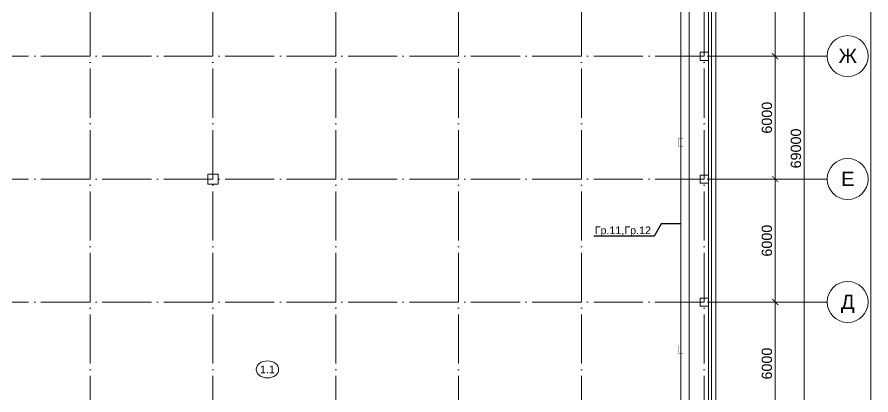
# Model space of a CAD drawing. Header units: millimetres. Extents: x -7047 to 653546, y -441812 to -147059.
# Drawn here: x 239823 to 281523, y -267254 to -248814 of the extents above; entities that cross this region are included whole.
import ezdxf
from ezdxf import colors
from ezdxf.entities.mleader import LeaderData, LeaderLine
from ezdxf.enums import TextEntityAlignment as Align
from ezdxf.math import Vec2, Vec3

# ---------------------------------------------------------------- set-up
doc = ezdxf.new("R2010")
doc.units = ezdxf.units.MM
doc.header["$PDMODE"] = 3
doc.linetypes.add('ACAD_ISO04W100', pattern=[30, 24, -3, 0, -3])
doc.linetypes.add('PHANTOM2', pattern=[31.75, 15.875, -3.175, 3.175, -3.175, 3.175, -3.175])
for name, color, linetype, lineweight in [('$Osveshenie', 240, 'Continuous', 15), ('$Оbорудование', 173, 'Continuous', 20), ('1-Колонна', 244, 'Continuous', 60), ('1-Номр помещения', 173, 'Continuous', 20), ('1-Размеры', 251, 'Continuous', 15), ('1-Стена сэндвич-панель', 157, 'Continuous', 60), ('1-Цоколь', 249, 'Continuous', 15), ('Ось', 251, 'ACAD_ISO04W100', 9), ('Ось кр', 160, 'Continuous', 9)]:
    doc.layers.add(name, color=color, linetype=linetype, lineweight=lineweight)
doc.layers.add('$TEXT', color=250, linetype='Continuous')
doc.styles.add('Arial-0', font='arial.ttf')
doc.styles.add('Анно2.0', font='arial.ttf', dxfattribs={"height": 2})
doc.styles.add('Аннот2.5', font='arial.ttf', dxfattribs={"height": 2.5})
doc.dimstyles.new('АР-200', dxfattribs={"dimscale": 100, "dimtxt": 5, "dimasz": 3, "dimexe": 1.6, "dimexo": 1, "dimgap": 1.5, "dimtad": 1, "dimdec": 0, "dimdsep": 46, "dimtxsty": 'Arial-0', "dimblk": 'ARCHTICK', "dimcen": -4, "dimdle": 1.6, "dimclrd": 256, "dimclre": 256, "dimclrt": 256, "dimadec": 1, "dimazin": 0, "dimtfac": 1, "dimtdec": 0, "dimtmove": 1, "dimatfit": 3, "dimldrblk": 'ARCHTICK', "dimfxl": 1, "dimlwd": -1, "dimlwe": -1, "dimarcsym": 0})

# ---------------------------------------------------------------- blocks, each defined once
blk = doc.blocks.new('оси круж')
blk.add_circle((0, 0), 1000)
at = {"style": 'Arial-0'}
blk.add_attdef('00', text='', height=700, dxfattribs=at).set_placement((-6, -339), align=Align.CENTER)
blk = doc.blocks.new('_ArchTick')
at = {"color": 0, "linetype": 'ByBlock', "const_width": 0.15}
blk.add_lwpolyline([(-0.5, -0.5), (0.5, 0.5)], dxfattribs=at)
blk = doc.blocks.new('*D35')
at = {"layer": '1-Размеры', "transparency": 16777216}
for p, q in [((278268, -220566), (278268, -289886)), ((273486, -220726), (278428, -220726)), ((273486, -289726), (278428, -289726))]:
    blk.add_line(p, q, dxfattribs=at)
at = {"layer": 'Defpoints', "color": 0, "transparency": 16777216}
for p in [(273386, -220726), (273386, -289726), (278268, -289726)]:
    blk.add_point(p, dxfattribs=at)
at = {"layer": '1-Размеры', "transparency": 16777216, "xscale": 300, "yscale": 300, "zscale": 300}
for p, rotation in [((278268, -220726), 90), ((278268, -289726), 270)]:
    blk.add_blockref('_ArchTick', p, dxfattribs=dict(at, rotation=rotation))
at = {"layer": '1-Размеры', "lineweight": 0, "transparency": 16777216, "insert": (277862, -255226), "char_height": 500, "attachment_point": 5, "rotation": 90, "style": 'Arial-0'}
blk.add_mtext('69000', dxfattribs=at)
blk = doc.blocks.new('*D44')
at = {"layer": '1-Размеры', "transparency": 16777216}
for p, q in [((273522, -244726), (277008, -244726)), ((276848, -244566), (276848, -250886)), ((273522, -250726), (277008, -250726))]:
    blk.add_line(p, q, dxfattribs=at)
at = {"layer": 'Defpoints', "color": 0, "transparency": 16777216}
for p in [(273422, -244726), (273422, -250726), (276848, -250726)]:
    blk.add_point(p, dxfattribs=at)
at = {"layer": '1-Размеры', "transparency": 16777216, "xscale": 300, "yscale": 300, "zscale": 300}
for p, rotation in [((276848, -244726), 90), ((276848, -250726), 270)]:
    blk.add_blockref('_ArchTick', p, dxfattribs=dict(at, rotation=rotation))
at = {"layer": '1-Размеры', "lineweight": 0, "transparency": 16777216, "insert": (276443, -247726), "char_height": 500, "attachment_point": 5, "rotation": 90, "style": 'Arial-0'}
blk.add_mtext('6000', dxfattribs=at)
blk = doc.blocks.new('*D45')
at = {"layer": '1-Размеры', "transparency": 16777216}
for p, q in [((276848, -250566), (276848, -256886)), ((273522, -250726), (277008, -250726)), ((273522, -256726), (277008, -256726))]:
    blk.add_line(p, q, dxfattribs=at)
at = {"layer": 'Defpoints', "color": 0, "transparency": 16777216}
for p in [(273422, -250726), (273422, -256726), (276848, -256726)]:
    blk.add_point(p, dxfattribs=at)
at = {"layer": '1-Размеры', "transparency": 16777216, "xscale": 300, "yscale": 300, "zscale": 300}
for p, rotation in [((276848, -250726), 90), ((276848, -256726), 270)]:
    blk.add_blockref('_ArchTick', p, dxfattribs=dict(at, rotation=rotation))
at = {"layer": '1-Размеры', "lineweight": 0, "transparency": 16777216, "insert": (276443, -253726), "char_height": 500, "attachment_point": 5, "rotation": 90, "style": 'Arial-0'}
blk.add_mtext('6000', dxfattribs=at)
blk = doc.blocks.new('*D46')
at = {"layer": '1-Размеры', "transparency": 16777216}
for p, q in [((273522, -256726), (277008, -256726)), ((276848, -256566), (276848, -262886)), ((273522, -262726), (277008, -262726))]:
    blk.add_line(p, q, dxfattribs=at)
at = {"layer": 'Defpoints', "color": 0, "transparency": 16777216}
for p in [(273422, -256726), (273422, -262726), (276848, -262726)]:
    blk.add_point(p, dxfattribs=at)
at = {"layer": '1-Размеры', "transparency": 16777216, "xscale": 300, "yscale": 300, "zscale": 300}
for p, rotation in [((276848, -256726), 90), ((276848, -262726), 270)]:
    blk.add_blockref('_ArchTick', p, dxfattribs=dict(at, rotation=rotation))
at = {"layer": '1-Размеры', "lineweight": 0, "transparency": 16777216, "insert": (276443, -259726), "char_height": 500, "attachment_point": 5, "rotation": 90, "style": 'Arial-0'}
blk.add_mtext('6000', dxfattribs=at)
blk = doc.blocks.new('*D47')
at = {"layer": '1-Размеры', "transparency": 16777216}
for p, q in [((276848, -262566), (276848, -268886)), ((273522, -262726), (277008, -262726)), ((273522, -268726), (277008, -268726))]:
    blk.add_line(p, q, dxfattribs=at)
at = {"layer": 'Defpoints', "color": 0, "transparency": 16777216}
for p in [(273422, -262726), (273422, -268726), (276848, -268726)]:
    blk.add_point(p, dxfattribs=at)
at = {"layer": '1-Размеры', "transparency": 16777216, "xscale": 300, "yscale": 300, "zscale": 300}
for p, rotation in [((276848, -262726), 90), ((276848, -268726), 270)]:
    blk.add_blockref('_ArchTick', p, dxfattribs=dict(at, rotation=rotation))
at = {"layer": '1-Размеры', "lineweight": 0, "transparency": 16777216, "insert": (276443, -265726), "char_height": 500, "attachment_point": 5, "rotation": 90, "style": 'Arial-0'}
blk.add_mtext('6000', dxfattribs=at)
blk = doc.blocks.new('_None')

msp = doc.modelspace()

# ---------------------------------------------------------------- linework, layer by layer
at = {"layer": '$Osveshenie', "color": 7, "linetype": 'PHANTOM2', "ltscale": 30, "const_width": 40}
for points in [[(245922.4, -221725.3), (272240.6, -221725.3), (272240.6, -282503.2), (256036.1, -282503.2), (256036.1, -285107.3)], [(245922.4, -221725.3), (272648.1, -221725.3), (272648.1, -282800.4), (256036.1, -282800.4), (256036.1, -285107.3)]]:
    msp.add_lwpolyline(points, dxfattribs=at)
at = {"layer": '$Osveshenie', "color": 7, "const_width": 10}
for points in [[(272353.7, -254726.6), (272127.5, -254726.6), (272127.5, -255109.1), (272353.7, -255109.1)], [(272353.7, -264848.2), (272127.5, -264848.2), (272127.5, -265230.6), (272353.7, -265230.6)]]:
    msp.add_lwpolyline(points, dxfattribs=at)
at = {"layer": '$Оbорудование', "color": 0, "linetype": 'ByBlock'}
msp.add_line((281522.6, -215052.2), (281522.6, -296223.2), dxfattribs=at)
at = {"layer": '1-Колонна', "color": 7, "lineweight": 0}
for points in [[(273186.1, -250526.5), (273586.1, -250526.5), (273586.1, -250926.5), (273186.1, -250926.5)], [(249136.1, -256476.5), (249636.1, -256476.5), (249636.1, -256976.5), (249136.1, -256976.5)], [(273186.1, -256526.5), (273586.1, -256526.5), (273586.1, -256926.5), (273186.1, -256926.5)], [(273186.1, -262526.5), (273586.1, -262526.5), (273586.1, -262926.5), (273186.1, -262926.5)]]:
    msp.add_lwpolyline(points, close=True, dxfattribs=at)
at = {"layer": '1-Номр помещения', "color": 7}
msp.add_ellipse((252052.4, -266009.2), major_axis=(-545.3, 0), ratio=0.7652243, dxfattribs=at)
at = {"layer": '1-Стена сэндвич-панель', "color": 7, "lineweight": 0}
for points in [[(245922.4, -220376.5), (273736.1, -220376.5), (273736.1, -290076.5), (272636.1, -290076.5)], [(245922.4, -220376.5), (273736.1, -220376.5), (273736.1, -290076.5), (272636.1, -290076.5)], [(245922.4, -220526.5), (273586.1, -220526.5), (273586.1, -289926.5), (272636.1, -289926.5)], [(245922.4, -220526.5), (273586.1, -220526.5), (273586.1, -289926.5), (272636.1, -289926.5)]]:
    msp.add_lwpolyline(points, dxfattribs=at)
at = {"layer": '1-Цоколь', "color": 7, "lineweight": 0}
msp.add_lwpolyline([(245922.4, -220156.5), (273956.1, -220156.5), (273956.1, -290296.5), (269636.1, -290296.5)], dxfattribs=at)
msp.add_lwpolyline([(245922.4, -220156.5), (273956.1, -220156.5), (273956.1, -290296.5), (269636.1, -290296.5)], dxfattribs=at)
at = {"layer": 'Ось', "color": 7, "lineweight": 0, "ltscale": 100}
for p, q in [((243386.1, -289726.5), (243386.1, -217836.8)), ((249386.1, -289726.5), (249386.1, -217836.8)), ((255386.1, -289726.5), (255386.1, -217836.8)), ((261386.1, -289726.5), (261386.1, -217836.8)), ((267386.1, -289726.5), (267386.1, -217836.8)), ((273386.1, -289726.5), (273386.1, -217836.8)), ((279386.1, -250726.5), (225186.1, -250726.5)), ((279386.1, -250726.5), (245922.4, -250726.5)), ((279386.1, -256726.5), (225186.1, -256726.5)), ((279386.1, -256726.5), (245922.4, -256726.5)), ((279386.1, -262726.5), (225186.1, -262726.5)), ((279386.1, -262726.5), (245922.4, -262726.5))]:
    msp.add_line(p, q, dxfattribs=at)

# ---------------------------------------------------------------- block references
at = {"layer": 'Ось кр', "color": 7, "lineweight": 0}
ref = msp.add_blockref('оси круж', (280386.1, -250718.3), dxfattribs=dict(at, xscale=-1))
ref.add_attrib('00', 'Ж', dxfattribs={"layer": '0', "height": 700, "style": 'Arial-0'}).set_placement((280392.2, -251057.6), align=Align.CENTER)
ref = msp.add_blockref('оси круж', (280386.1, -256718.3), dxfattribs=dict(at, xscale=-1))
ref.add_attrib('00', 'Е', dxfattribs={"layer": '0', "height": 700, "style": 'Arial-0'}).set_placement((280392.2, -257057.6), align=Align.CENTER)
ref = msp.add_blockref('оси круж', (280386.1, -262718.3), dxfattribs=dict(at, xscale=-1))
ref.add_attrib('00', 'Д', dxfattribs={"layer": '0', "height": 700, "style": 'Arial-0'}).set_placement((280392.2, -263057.6), align=Align.CENTER)

# ---------------------------------------------------------------- texts
at = {"layer": '1-Номр помещения', "color": 7, "insert": (252052.4, -266009.2), "char_height": 375, "width": 1061.513, "attachment_point": 5, "style": 'Аннот2.5'}
msp.add_mtext('1.1', dxfattribs=at)

# ---------------------------------------------------------------- dimensions: what is measured, and where the dimension line sits
at = {"layer": '1-Размеры', "color": 7, "lineweight": 0}
for base, p1, p2, angle, picture, middle in [((278267.5, -289726.5), (273386.1, -220726.5), (273386.1, -289726.5), 270, '*D35', (277862.2, -255226.5)), ((276848.2, -250726.5), (273422.5, -244726.5), (273422.5, -250726.5), 90, '*D44', (276442.9, -247726.5)), ((276848.2, -256726.5), (273422.5, -250726.5), (273422.5, -256726.5), 90, '*D45', (276442.9, -253726.5)), ((276848.2, -262726.5), (273422.5, -256726.5), (273422.5, -262726.5), 90, '*D46', (276442.9, -259726.5)), ((276848.2, -268726.5), (273422.5, -262726.5), (273422.5, -268726.5), 90, '*D47', (276442.9, -265726.5))]:
    dim = msp.add_linear_dim(base=base, p1=p1, p2=p2, angle=angle, dimstyle='АР-200', dxfattribs=at)
    dim.commit()
    dim.dimension.update_dxf_attribs({"geometry": picture, "text_midpoint": middle})

# ---------------------------------------------------------------- leaders
at = {"layer": '$TEXT', "color": 7}
ml = msp.add_multileader_mtext('Standard', dxfattribs=at)
ml.set_content('Гр.11,Гр.12', color=7, style='Анно2.0')
ml.set_leader_properties(color=256)
ml.set_arrow_properties(name='NONE')
ml.build(insert=Vec2(0, 0))
ml.multileader.update_dxf_attribs({"text_left_attachment_type": 6, "text_right_attachment_type": 6, "dogleg_length": 1, "arrow_head_size": 450, "scale": 150})
ctx = ml.context
ctx.base_point, ctx.scale, ctx.char_height, ctx.arrow_head_size, ctx.landing_gap_size, ctx.plane_origin = Vec3(268099.3, -259513), 150, 375, 450, 0, Vec3(272240.6, -258907.4)
ctx.left_attachment, ctx.right_attachment, ctx.text_align_type = 6, 6, 2
notes = []
notes.append((ctx, [(0, (1, 1, 0), (270932.6, -259513), (-1, 0), 150, [(0, [(272240.6, -258907.4), (271282.3, -258907.4)], 0, [])])]))
ctx.mtext.insert, ctx.mtext.alignment, ctx.mtext.flow_direction = Vec3(270782.6, -259033.9), 3, 5
for ctx, leaders in notes:
    for number, flags, end, landing, length, lines in leaders:
        leader = LeaderData()
        leader.index, (leader.has_last_leader_line, leader.has_dogleg_vector, leader.attachment_direction) = number, flags
        leader.last_leader_point, leader.dogleg_vector, leader.dogleg_length = Vec3(end), Vec3(landing), length
        for number, points, colour, breaks in lines:
            line = LeaderLine()
            line.index, line.vertices, line.color, line.breaks = number, Vec3.list(points), colors.encode_raw_color(colour), breaks
            leader.lines.append(line)
        ctx.leaders.append(leader)

doc.saveas('drawing.dxf')
